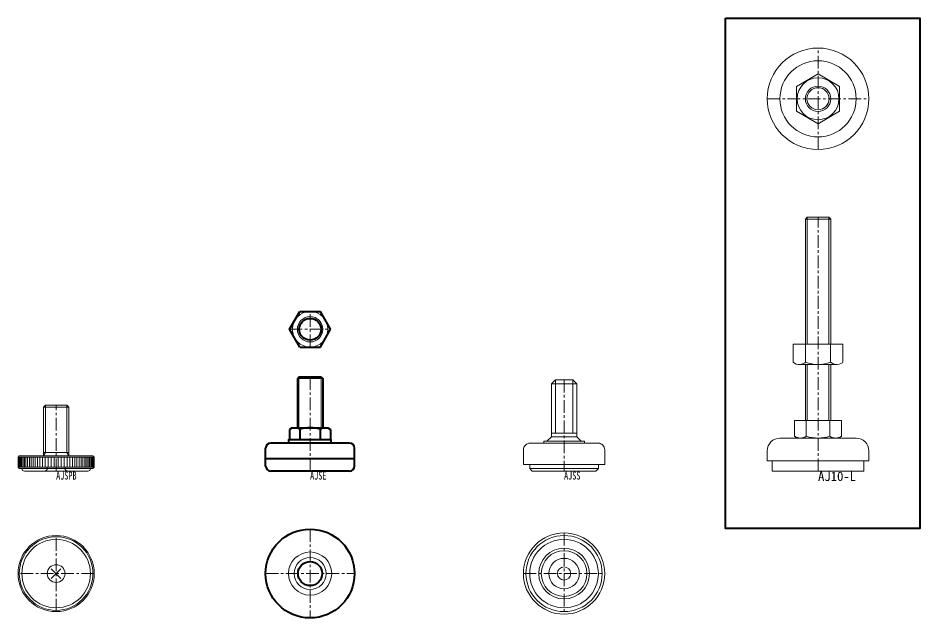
# Model space of a CAD drawing. Units: millimetres on the paper. Extents: x -614 to 143, y -438 to 30.
# Drawn here: x -609.5 to -254.4, y -438 to -201.6 of the extents above; entities that cross this region are included whole.
import ezdxf
from ezdxf.enums import TextEntityAlignment as Align

# ---------------------------------------------------------------- set-up
doc = ezdxf.new("R2010")
doc.units = ezdxf.units.MM
doc.linetypes.add('CHAIN1', pattern=[8, 5, -1, 1, -1])
doc.linetypes.add('DASHED2', pattern=[3, 2, -1])
for name, color, linetype, lineweight in [('0-0', 7, 'Continuous', 18), ('0-1', 4, 'Continuous', 18), ('0-E', 134, 'Continuous', 40)]:
    doc.layers.add(name, color=color, linetype=linetype, lineweight=lineweight)
doc.styles.add('ＭＳ ゴシック', font='')
doc.styles.get('ＭＳ ゴシック').set_extended_font_data('MS Gothic')

msp = doc.modelspace()

# ---------------------------------------------------------------- linework, layer by layer
at = {"layer": '0-0'}
for p, q in [((-298.8, -280.115), (-299.5, -280.815)), ((-290.2, -280.115), (-298.8, -280.115)), ((-290.2, -280.115), (-289.5, -280.815)), ((-299.5, -280.815), (-299.5, -330.115)), ((-289.5, -280.815), (-289.5, -330.115)), ((-304.315, -337.212), (-304.315, -330.115)), ((-304.315, -330.115), (-284.685, -330.115)), ((-299.407, -337.212), (-299.407, -330.115)), ((-289.593, -337.212), (-289.593, -330.115)), ((-284.685, -337.212), (-284.685, -330.115)), ((-301.861, -338.115), (-287.139, -338.115)), ((-299.5, -338.115), (-299.5, -360.115)), ((-289.5, -338.115), (-289.5, -360.115)), ((-399.5, -345.715), (-397.9, -344.115)), ((-599.5, -374.115), (-599.5, -354.915)), ((-589.5, -354.915), (-589.5, -374.115)), ((-299.119, -360.115), (-299.119, -366.401)), ((-289.881, -366.401), (-289.881, -360.115)), ((-407.9, -369.115), (-381.1, -369.115)), ((-402.511, -369.115), (-402.511, -368.371)), ((-387.775, -368.371), (-389.5, -366.646)), ((-279.5, -367.115), (-309.5, -367.115)), ((-302.5, -367.115), (-303.738, -366.401)), ((-410.5, -377.548), (-410.5, -371.715)), ((-378.5, -371.715), (-378.5, -377.548)), ((-274.5, -376.115), (-274.5, -372.115)), ((-609.5, -374.615), (-579.5, -374.615)), ((-609.5, -378.615), (-609, -379.115)), ((-579.5, -378.615), (-609.5, -378.615)), ((-378.5, -377.548), (-410.5, -377.548)), ((-408, -379.115), (-408, -377.548)), ((-381, -379.115), (-381, -377.548)), ((-582, -380.115), (-607, -380.115))]:
    msp.add_line(p, q, dxfattribs=at)
at = {"layer": '0-0', "lineweight": 40}
for p, q in [((-498.541, -317.231), (-490.459, -317.231)), ((-486.417, -324.231), (-490.459, -317.231)), ((-490.459, -331.231), (-486.417, -324.231)), ((-498.541, -331.231), (-490.459, -331.231)), ((-499, -343.115), (-499.5, -343.615)), ((-499.5, -343.615), (-499.5, -363.115)), ((-490, -343.115), (-499, -343.115)), ((-490, -343.115), (-489.5, -343.615)), ((-489.5, -343.615), (-489.5, -363.115)), ((-501.5, -363.115), (-502.583, -363.74)), ((-502.583, -363.74), (-502.583, -367.615)), ((-498.541, -363.74), (-498.541, -367.615)), ((-490.459, -367.615), (-490.459, -363.74)), ((-486.417, -363.74), (-486.417, -367.615)), ((-479, -369.115), (-510, -369.115)), ((-486.15, -369.115), (-486.15, -367.615)), ((-512, -378.115), (-512, -371.115)), ((-477, -378.115), (-477, -371.115)), ((-512, -375.115), (-477, -375.115)), ((-479, -380.115), (-510, -380.115))]:
    msp.add_line(p, q, dxfattribs=at)
at = {"layer": '0-0', "color": 4, "linetype": 'CHAIN1'}
for p, q in [((-494.5, -331.231), (-494.5, -317.231)), ((-502.583, -324.231), (-486.417, -324.231)), ((-494.5, -380.115), (-494.5, -343.115)), ((-494.5, -403), (-494.5, -438)), ((-512, -420.5), (-477, -420.5))]:
    msp.add_line(p, q, dxfattribs=at)
at = {"layer": '0-0', "color": 4}
for p, q in [((-499.5, -343.615), (-489.5, -343.615)), ((-498.875, -363.115), (-498.875, -343.115)), ((-490.125, -363.115), (-490.125, -343.115))]:
    msp.add_line(p, q, dxfattribs=at)
at = {"layer": '0-0'}
msp.add_lwpolyline([(-294.5, -243.226), (-286, -238.318), (-286, -228.503), (-294.5, -223.596), (-303, -228.503), (-303, -238.318)], close=True, dxfattribs=at)
at = {"layer": '0-0', "lineweight": 40}
for points in [[(-498.541, -331.231), (-502.583, -324.231), (-498.541, -317.231)], [(-501.5, -363.115), (-487.5, -363.115), (-486.417, -363.74)], [(-502.85, -369.115), (-502.85, -367.615), (-486.15, -367.615)]]:
    msp.add_lwpolyline(points, dxfattribs=at)
at = {"layer": '0-0'}
for points in [[(-304.315, -337.212), (-303.715, -337.625), (-303.059, -337.917), (-302.367, -338.081), (-301.659, -338.11), (-300.958, -338.004), (-300.284, -337.766), (-299.658, -337.403), (-299.408, -337.212)], [(-289.592, -337.212), (-288.993, -337.625), (-288.337, -337.917), (-287.645, -338.081), (-286.937, -338.11), (-286.235, -338.004), (-285.561, -337.766), (-284.935, -337.403), (-284.685, -337.212)], [(-397.9, -344.115), (-391.1, -344.115), (-389.5, -345.715)], [(-399.5, -345.715), (-399.5, -366.646), (-401.225, -368.371)], [(-399.5, -366.646), (-389.5, -366.646), (-389.5, -345.715)], [(-599.5, -354.915), (-598.7, -354.115), (-590.3, -354.115), (-589.5, -354.915)], [(-303.738, -366.401), (-303.738, -360.115), (-285.262, -360.115), (-285.262, -366.401), (-286.5, -367.115)], [(-402.511, -368.371), (-386.489, -368.371), (-386.489, -369.115)], [(-274.5, -376.115), (-314.5, -376.115), (-314.5, -372.115)], [(-580, -374.115), (-609, -374.115), (-609.5, -374.615)], [(-579.5, -378.615), (-579.5, -374.615), (-580, -374.115)], [(-312.5, -376.115), (-312.5, -380.115), (-276.5, -380.115), (-276.5, -376.115)], [(-609, -379.115), (-580, -379.115), (-579.5, -378.615)], [(-408, -379.115), (-407, -380.115), (-382, -380.115), (-381, -379.115)]]:
    msp.add_lwpolyline(points, dxfattribs=at)
for centre, radius in [((-294.5, -233.411), 20), ((-294.5, -233.411), 15), ((-294.5, -233.411), 8.25), ((-294.5, -233.411), 5), ((-394.5, -420.5), 16), ((-594.5, -420.5), 15), ((-594.5, -420.5), 13.5), ((-394.5, -420.5), 13.5), ((-394.5, -420.5), 10), ((-394.5, -420.5), 6), ((-594.5, -420.5), 3.5), ((-394.5, -420.5), 2.6)]:
    msp.add_circle(centre, radius, dxfattribs=at)
at = {"layer": '0-0', "color": 4}
for centre, radius in [((-494.5, -324.231), 7), ((-494.5, -324.231), 5), ((-494.5, -420.5), 8.5), ((-494.5, -420.5), 6.3)]:
    msp.add_circle(centre, radius, dxfattribs=at)
at = {"layer": '0-0', "lineweight": 40}
for centre, radius in [((-494.5, -324.231), 4.3), ((-494.5, -420.5), 17.5), ((-494.5, -420.5), 4.75)]:
    msp.add_circle(centre, radius, dxfattribs=at)
at = {"layer": '0-0'}
for centre, radius, start, end in [((-294.5, -324.336), 13.779, 249.13593, 290.86406), ((-407.9, -371.715), 2.6, 89.99996, 180.00004), ((-381.1, -371.715), 2.6, 359.99996, 90.00004), ((-309.5, -372.115), 5, 90, 180), ((-301.428, -363.026), 4.089, 235.61575, 304.38424), ((-294.5, -351.83), 15.286, 252.41204, 287.58795), ((-287.572, -363.026), 4.089, 235.61575, 304.38424), ((-279.5, -372.115), 5, 0, 90), ((-607, -379.115), 1, 180, 270), ((-582, -379.115), 1, 270, 0)]:
    msp.add_arc(centre, radius, start, end, dxfattribs=at)
at = {"layer": '0-0', "lineweight": 40}
for centre, start, end in [((-510, -371.115), 90, 180), ((-479, -371.115), 0, 90), ((-510, -378.115), 180, 270), ((-479, -378.115), 270, 0)]:
    msp.add_arc(centre, 2, start, end, dxfattribs=at)
for centre, major_axis, ratio, start_param, end_param in [((-500.562, -363.74), (2.021, 0), 0.309401, 6.2831853, 7.8539816), ((-494.5, -363.74), (4.041, 0), 0.154701, 6.2831853, 9.424778), ((-488.438, -363.74), (-2.021, 0), 0.309401, 4.712389, 6.2831853)]:
    msp.add_ellipse(centre, major_axis=major_axis, ratio=ratio, start_param=start_param, end_param=end_param, dxfattribs=at)
at = {"layer": '0-1', "linetype": 'CHAIN1'}
for p, q in [((-294.5, -253.411), (-294.5, -213.411)), ((-314.5, -233.411), (-274.5, -233.411)), ((-294.5, -380.115), (-294.5, -280.115)), ((-394.5, -344.115), (-394.5, -380.115)), ((-594.5, -380.115), (-594.5, -354.115)), ((-394.5, -404.5), (-394.5, -436.5)), ((-594.5, -435.5), (-594.5, -405.5)), ((-579.5, -420.5), (-609.5, -420.5)), ((-410.5, -420.5), (-378.5, -420.5))]:
    msp.add_line(p, q, dxfattribs=at)
at = {"layer": '0-1'}
for p, q in [((-298.8, -330.115), (-298.8, -280.115)), ((-290.2, -330.115), (-290.2, -280.115)), ((-299.5, -280.815), (-289.5, -280.815)), ((-298.8, -360.115), (-298.8, -338.115)), ((-290.2, -360.115), (-290.2, -338.115)), ((-397.9, -365.115), (-397.9, -344.115)), ((-391.1, -344.115), (-391.1, -365.115)), ((-389.5, -345.715), (-399.5, -345.715)), ((-589.5, -354.915), (-599.5, -354.915)), ((-389.5, -365.115), (-399.5, -365.115)), ((-599.5, -372.84), (-589.5, -372.84)), ((-609.5, -374.615), (-609.5, -378.615)), ((-609.387, -378.615), (-609.387, -374.615)), ((-609.232, -378.615), (-609.232, -374.615)), ((-609.01, -374.615), (-609.01, -378.615)), ((-608.724, -378.615), (-608.724, -374.615)), ((-608.374, -374.615), (-608.374, -378.615)), ((-607.962, -378.615), (-607.962, -374.615)), ((-607.49, -374.615), (-607.49, -378.615)), ((-606.961, -378.615), (-606.961, -374.615)), ((-606.375, -374.615), (-606.375, -378.615)), ((-605.737, -378.615), (-605.737, -374.615)), ((-605.048, -374.615), (-605.048, -378.615)), ((-604.313, -378.615), (-604.313, -374.615)), ((-603.533, -374.615), (-603.533, -378.615)), ((-602.713, -378.615), (-602.713, -374.615)), ((-601.813, -374.615), (-601.813, -378.615)), ((-600.904, -378.615), (-600.904, -374.615)), ((-599.869, -374.615), (-599.869, -378.615)), ((-598.812, -378.615), (-598.812, -374.615)), ((-597.687, -374.615), (-597.687, -378.615)), ((-596.499, -378.615), (-596.499, -374.615)), ((-595.302, -374.615), (-595.302, -378.615)), ((-593.698, -378.615), (-593.698, -374.615)), ((-592.501, -374.615), (-592.501, -378.615)), ((-591.313, -378.615), (-591.313, -374.615)), ((-590.188, -374.615), (-590.188, -378.615)), ((-589.131, -374.615), (-589.131, -378.615)), ((-588.096, -378.615), (-588.096, -374.615)), ((-587.187, -374.615), (-587.187, -378.615)), ((-586.287, -378.615), (-586.287, -374.615)), ((-585.467, -374.615), (-585.467, -378.615)), ((-584.687, -378.615), (-584.687, -374.615)), ((-583.952, -374.615), (-583.952, -378.615)), ((-583.263, -378.615), (-583.263, -374.615)), ((-582.625, -374.615), (-582.625, -378.615)), ((-582.039, -378.615), (-582.039, -374.615)), ((-581.51, -374.615), (-581.51, -378.615)), ((-581.038, -378.615), (-581.038, -374.615)), ((-580.626, -374.615), (-580.626, -378.615)), ((-580.276, -378.615), (-580.276, -374.615)), ((-579.99, -374.615), (-579.99, -378.615)), ((-579.768, -378.615), (-579.768, -374.615)), ((-579.613, -374.615), (-579.613, -378.615)), ((-381, -379.115), (-408, -379.115)), ((-596.409, -422.409), (-592.591, -418.591)), ((-596.409, -418.591), (-592.591, -422.409))]:
    msp.add_line(p, q, dxfattribs=at)
at = {"layer": '0-1', "linetype": 'DASHED2'}
for p, q in [((-598, -378.615), (-598, -379.115)), ((-595.302, -378.615), (-594.5, -378.615)), ((-591, -378.615), (-591, -379.115))]:
    msp.add_line(p, q, dxfattribs=at)
at = {"layer": '0-1'}
for points in [[(-598.7, -354.115), (-598.7, -372.84), (-599.5, -374.115)], [(-589.5, -374.115), (-590.3, -372.84), (-590.3, -354.115)]]:
    msp.add_lwpolyline(points, dxfattribs=at)
for centre, radius in [((-294.5, -233.411), 4.35), ((-594.5, -420.5), 14.5), ((-394.5, -420.5), 15), ((-394.5, -420.5), 9)]:
    msp.add_circle(centre, radius, dxfattribs=at)
at = {"layer": '0-1', "linetype": 'DASHED2'}
for centre, start, end in [((-599, -379.115), 270, 0), ((-590, -379.115), 180, 270)]:
    msp.add_arc(centre, 1, start, end, dxfattribs=at)
at = {"layer": '0-E'}
msp.add_lwpolyline([(-330.937, -201.577), (-254.37, -201.577), (-254.37, -402.802), (-330.937, -402.802)], close=True, dxfattribs=at)

# ---------------------------------------------------------------- texts
at = {"layer": '0-0', "style": 'ＭＳ ゴシック', "width": 0.75}
for s, p in [('AJSPB', (-594.5, -384.415)), ('AJSE', (-494.5, -384.415)), ('AJSS', (-394.5, -384.415))]:
    msp.add_text(s, height=3.152, dxfattribs=at).set_placement(p, align=Align.BOTTOM_LEFT)
at = {"layer": '0-1', "color": 7, "style": 'ＭＳ ゴシック'}
msp.add_text('AJ10-L', height=3.666, dxfattribs=at).set_placement((-294.5, -385.115), align=Align.BOTTOM_LEFT)

doc.saveas('drawing.dxf')
